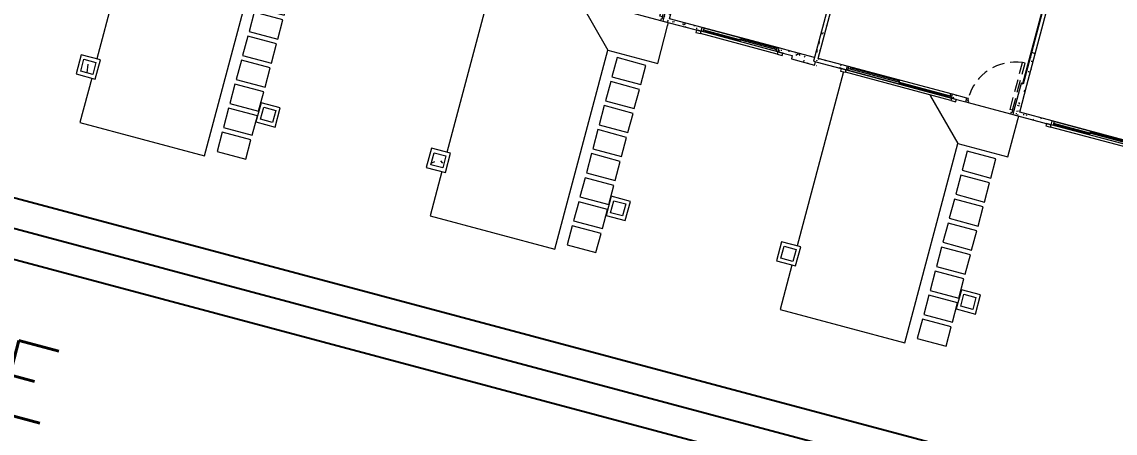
# Model space of a CAD drawing. Header units: metres. Extents: x 689715 to 690980, y 1005284 to 1006835.
# Drawn here: x 690799.8 to 690821.82, y 1005538.62 to 1005546.9 of the extents above; entities that cross this region are included whole.
import ezdxf

# ---------------------------------------------------------------- set-up
doc = ezdxf.new("R2010")
doc.units = ezdxf.units.M
doc.linetypes.add('HIDDEN', pattern=[0.375, 0.25, -0.125])
doc.linetypes.add('PHANTOM', pattern=[2.5, 1.25, -0.25, 0.25, -0.25, 0.25, -0.25])
for name, color, linetype in [('0_HUELLAS CASAS CASTILLA', 1, 'Continuous'), ('0_NUMERO DE LOTE FASE V', 3, 'Continuous'), ('C-CALLE-ACERA', 8, 'Continuous'), ('C-CALLES-NOMBRE', 2, 'Continuous')]:
    doc.layers.add(name, color=color, linetype=linetype)
for name, color, linetype, lineweight in [('Modelos genéricos', 7, 'Continuous', 13), ('Muros', 7, 'Continuous', 13), ('Patrón de corte', 7, 'Continuous', 13), ('Pilares estructurales', 7, 'Continuous', 25), ('Plan Swing', 7, 'HIDDEN', 13), ('Puertas', 7, 'Continuous', 13), ('Suelos', 7, 'Continuous', 9), ('Ventanas', 7, 'Continuous', 13)]:
    doc.layers.add(name, color=color, linetype=linetype, lineweight=lineweight)
doc.styles.add('ESTANDAR', font='romans.shx')
pattern_1 = [(49.99999999999996, (0, -2.328306436538696e-10), (0.4377584771638401, -0.03836033982117172), [0.04599999999999997, -0.5029999999999996]), (354.9999999999999, (0, -2.328306436538696e-10), (-0.0843952140696779, 0.4580987315439033), [0.037, -0.402]), (100.451, (0.03600000008009374, -0.003000000258907676), (0.3526758939897786, 0.4199401312074266), [0.03899999999999999, -0.427]), (46.18399999999996, (0, 0.121999999973923), (0.6506308650644553, -0.1004214988211121), [0.06899999999999998, -0.7539999999999997]), (96.63599999999995, (0.05400000012014061, 0.113999999826774), (0.570191611846052, 0.5938707988951815), [0.058, -0.6409999999999998]), (351.1839999999999, (0, 0.121999999973923), (0.5697220635397624, 0.5936975411065765), [0.05499999999999999, -0.6039999999999999]), (21, (0.06099999987054616, 0.09100000001490116), (0.3642747293136029, -0.245780230253577), [0.04599999999999997, -0.5029999999999996]), (326, (0.06099999987054616, 0.09100000001490116), (0.1482769546615402, 0.4415777901075864), [0.03699999999999999, -0.4019999999999999]), (71.451, (0.09099999989848584, 0.07100000022910535), (0.512048302653334, 0.1963072483374968), [0.03900000000000001, -0.4270000000000002]), (37.49999999999998, (0, -2.328306436538696e-10), (0.007375797972208928, 0.2022933454275577), [0.02, -0.3769999999999999, 0.02, -0.3879999999999999, -0.4039999999999999]), (37.49999999999998, (0, -2.328306436538696e-10), (0.007375797972208928, 0.2022933454275577), [-0.8059999999999998, 0.02, -0.384]), (7.49999999999994, (0, -2.328306436538696e-10), (0.1600503399492728, 0.2399435114399267), [0.02, -0.2129999999999999, 0.02, -0.3679999999999999, -0.154]), (7.49999999999994, (0, -2.328306436538696e-10), (0.1600503399492728, 0.2399435114399267), [-0.6209999999999999, 0.02, -0.134]), (327.5, (-0.136000000173226, -2.328306436538696e-10), (0.325416223879766, -0.01404568388630395), [0.02, -0.132, 0.02, -0.455, -0.6309999999999999]), (327.5, (-0.136000000173226, -2.328306436538696e-10), (0.325416223879766, -0.01404568388630395), [-0.6279999999999999, 0.02, -0.6109999999999999]), (317.4999999999999, (-0.1970000000437722, -2.328306436538696e-10), (0.3554815006055005, 0.06081860510782444), [0.01999999999999999, -0.1779999999999999, 0.01999999999999999, -0.2959999999999999, -0.4479999999999997]), (317.4999999999999, (-0.1970000000437722, -2.328306436538696e-10), (0.3554815006055005, 0.06081860510782444), [-0.5139999999999997, 0.01999999999999999, -0.4279999999999998])]

# ---------------------------------------------------------------- blocks, each defined once
blk = doc.blocks.new('Window-Sliding - VENTANA DE 2_20 X 1_20-1540986-PLANO CLAVE _8 CASAS EN HILERA_ - Dependent 1')
at = {"layer": 'Ventanas', "color": 253}
for p, q in [((1.100365830454672, 0.04), (-1.099634169545327, 0.04)), ((-1.099634169545327, 0.04), (-1.099634169545327, -0.03999999999902364)), ((-1.099634169545327, 0.04000000000097637), (1.100365830454672, 0.04000000000097637)), ((-1.061534169779908, -0.03999999999902364), (-1.061534169779908, 0.04000000000097637)), ((-1.061534169779908, 0.04000000000097637), (-1.061534169779908, -0.03999999999902365)), ((1.062265830467165, 9.714248738745823e-13), (-1.061534169779908, 9.714248738745823e-13)), ((-1.026609169545286, 0.04000000000097637), (-1.026609169545286, 9.714248738745823e-13)), ((-0.02185916954532734, 0.02000000000096879), (-1.026609169545286, 0.02000000000096879)), ((-0.02185916954532734, 0.04000000000097637), (-0.02185916954532734, 9.714248738745823e-13)), ((0.000365830454672653, 9.714248738745823e-13), (0.000365830454672653, 0.04000000000097637)), ((0.000365830454672653, 9.714248738745823e-13), (0.000365830454672653, -0.03999999999902364)), ((0.02259083045467268, -0.03999999999902364), (0.02259083045467268, 9.714248738745823e-13)), ((1.027340830454717, -0.03999999999902364), (1.027340830454717, 9.714248738745823e-13)), ((1.062265830467165, 0.04000000000097637), (1.062265830467165, -0.03999999999902365)), ((1.100365830454672, -0.03999999999902364), (1.100365830454672, 0.04)), ((-1.099634169545327, -0.03999999999902364), (1.100365830454672, -0.03999999999902364)), ((-1.099634169545327, -0.03999999999902364), (1.100365830454672, -0.03999999999902364)), ((-1.09963416929923, -0.03999999999902364), (1.100365830455644, -0.03999999999902364)), ((0.02259083045467268, -0.0199999999990375), (1.027340830454716, -0.0199999999990375))]:
    blk.add_line(p, q, dxfattribs=at)
blk = doc.blocks.new('Window-Sliding - VENTANA DE 1_60 X 1_20-1540950-PLANO CLAVE _8 CASAS EN HILERA_ - Dependent 1')
at = {"layer": 'Ventanas', "color": 253}
for p, q in [((-0.799634169545327, -0.04), (-0.799634169545327, 0.03999999999902364)), ((-0.799634169545327, 0.03999999999902364), (0.8003658304546724, 0.03999999999902364)), ((-0.7996341695453272, 0.03999999999902364), (0.8003658304546725, 0.03999999999902364)), ((-0.7996341692992297, 0.03999999999902364), (0.800365830455645, 0.03999999999902364)), ((-0.7615341697799087, 0.03999999999902364), (-0.7615341697799087, -0.04000000000097637)), ((-0.7615341697799087, -0.04000000000097637), (-0.7615341697799087, 0.03999999999902365)), ((0.000365830454672653, -9.714248738745823e-13), (0.000365830454672653, 0.03999999999902364)), ((0.02259083045467268, 0.03999999999902364), (0.02259083045467268, -9.714248738745823e-13)), ((0.02259083045467268, 0.0199999999990375), (0.7273408304547152, 0.0199999999990375)), ((0.7273408304547152, 0.03999999999902364), (0.7273408304547152, -9.714248738745823e-13)), ((0.7622658304671647, -0.04000000000097637), (0.7622658304671647, 0.03999999999902365)), ((0.8003658304546724, 0.03999999999902364), (0.8003658304546724, -0.04)), ((0.8003658304546724, -0.04), (-0.799634169545327, -0.04)), ((-0.7996341695453272, -0.04000000000097637), (0.8003658304546725, -0.04000000000097637)), ((0.7622658304671647, -9.714248738745823e-13), (-0.761534169779909, -9.714248738745823e-13)), ((-0.7266091695452884, -0.04000000000097637), (-0.7266091695452884, -9.714248738745823e-13)), ((-0.02185916954532734, -0.02000000000096879), (-0.7266091695452884, -0.02000000000096879)), ((-0.02185916954532734, -0.04000000000097637), (-0.02185916954532734, -9.714248738745823e-13)), ((0.000365830454672653, -9.714248738745823e-13), (0.000365830454672653, -0.04000000000097637))]:
    blk.add_line(p, q, dxfattribs=at)
blk = doc.blocks.new('M_MOLDURA SENCILLA PARA VENTANAS - 2_20x1_20-1429797-PLANO CLAVE _8 CASAS EN HILERA_ - Dependent 1')
at = {"layer": 'Modelos genéricos', "color": 9, "lineweight": 9}
for p, q in [((-0.975000000000008, 0.08999999999999686), (-1.075000000000009, 0.08999999999999686)), ((-1.075000000000009, 0.08999999999999686), (-1.075000000000009, 0.04000000000000823)), ((-1.075000000000009, 0.04000000000000823), (-0.975000000000008, 0.04000000000000823)), ((-0.975000000000008, 0.04000000000000823), (-0.975000000000008, 0.08999999999999686)), ((1.324999999999992, 0.08999999999999686), (1.224999999999992, 0.08999999999999686)), ((1.224999999999992, 0.08999999999999686), (1.224999999999992, 0.04000000000000823)), ((1.224999999999992, 0.04000000000000823), (1.324999999999992, 0.04000000000000823)), ((1.324999999999992, 0.04000000000000823), (1.324999999999992, 0.08999999999999686))]:
    blk.add_line(p, q, dxfattribs=at)
at = {"layer": 'Modelos genéricos', "color": 253}
blk.add_line((-0.9750000000000082, 0.09000000000000001), (1.224999999999992, 0.09000000000000001), dxfattribs=at)
blk = doc.blocks.new('M_MOLDURA SENCILLA PARA VENTANAS - 1_20x1_60-V5-PLANO CLAVE _8 CASAS EN HILERA_ - Dependent 1')
at = {"layer": 'Modelos genéricos', "color": 9, "lineweight": 9}
for p, q in [((-0.675000000000009, 0.08999999999999686), (-0.7750000000000079, 0.08999999999999686)), ((-0.7750000000000079, 0.08999999999999686), (-0.7750000000000079, 0.04000000000000823)), ((-0.7750000000000079, 0.04000000000000823), (-0.675000000000009, 0.04000000000000823)), ((-0.675000000000009, 0.04000000000000823), (-0.675000000000009, 0.08999999999999686)), ((1.024999999999992, 0.08999999999999686), (0.9249999999999912, 0.08999999999999686)), ((0.9249999999999912, 0.08999999999999686), (0.9249999999999912, 0.04000000000000823)), ((0.9249999999999912, 0.04000000000000823), (1.024999999999992, 0.04000000000000823)), ((1.024999999999992, 0.04000000000000823), (1.024999999999992, 0.08999999999999686))]:
    blk.add_line(p, q, dxfattribs=at)
at = {"layer": 'Modelos genéricos', "color": 253}
blk.add_line((-0.675000000000008, 0.09000000000000001), (0.924999999999992, 0.09000000000000001), dxfattribs=at)
blk = doc.blocks.new('M_SINGLE DOOR_PRINCIPAL - _98 x 2_18-1543017-PLANO CLAVE _8 CASAS EN HILERA_ - Dependent 1')
at = {"layer": 'Plan Swing', "color": 253}
for p, q in [((0.4089999999999979, 0.04000000000001053), (0.4089999999999979, 1.02000000000001)), ((0.4600000000000514, 1.02000000000001), (0.4089999999999979, 1.02000000000001)), ((0.4600000000000514, 0.04000000000001053), (0.4600000000000514, 1.02000000000001)), ((0.4600000000000514, 0.04000000000001053), (0.4089999999999979, 0.04000000000001053))]:
    blk.add_line(p, q, dxfattribs=at)
blk.add_arc((0.520000000000048, 0.04480403496726841), 0.9814928273890571, 96.49364626227735, 179.9999999999998, dxfattribs=at)
at = {"layer": 'Puertas', "color": 9, "lineweight": 9}
for p, q in [((-0.460000000000006, 0.04000000000000724), (-0.4900000000000043, 0.04000000000000717)), ((-0.4600000000000058, -0.0122499999999987), (-0.460000000000006, 0.04000000000000724)), ((0.4899999999999966, 0.0400000000000091), (0.4599999999999982, 0.04000000000000896)), ((0.4599999999999982, 0.04000000000000896), (0.4599999999999982, -0.01224999999999695)), ((-0.4900000000000041, -0.03999999999999282), (-0.4400000000000057, -0.03999999999999271)), ((-0.4400000000000058, -0.01224999999999866), (-0.4600000000000058, -0.0122499999999987)), ((-0.4400000000000057, -0.03999999999999271), (-0.4400000000000058, -0.01224999999999866)), ((0.4599999999999982, -0.01224999999999695), (0.4399999999999982, -0.01224999999999702)), ((0.4399999999999982, -0.01224999999999702), (0.4399999999999982, -0.03999999999999092)), ((0.4399999999999982, -0.03999999999999092), (0.4899999999999966, -0.03999999999999099))]:
    blk.add_line(p, q, dxfattribs=at)
at = {"layer": 'Puertas', "color": 253}
for p, q in [((-0.4600000000000056, -0.01224999999998467), (-0.4600000000000056, -0.01099999999998057)), ((-0.4550000000000055, -0.01099999999998056), (-0.4600000000000056, -0.01099999999998057)), ((-0.4550000000000054, -0.01099999999998668), (-0.4600000000000054, -0.0109999999999867)), ((-0.4600000000000056, -0.01224999999998467), (-0.4550000000000055, -0.01224999999998466)), ((-0.4550000000000055, -0.01099999999998056), (-0.4550000000000055, -0.01224999999998466)), ((-0.4550000000000054, -0.01099999999998668), (-0.4550000000000054, -0.0122499999999908))]:
    blk.add_line(p, q, dxfattribs=at)
blk = doc.blocks.new('M_Concrete-Rectangular-Column - _25x_25-V7-PLANO CLAVE _8 CASAS EN HILERA_ - Dependent 1')
at = {"layer": 'Pilares estructurales', "lineweight": 13}
h = blk.add_hatch(dxfattribs=at)
h.set_pattern_fill('CONCRETE', color=256, style=0, pattern_type=2)
h.set_pattern_definition([(49.99999999999999, (-7.957000000000001, -75.643), (1.457020047383542, -0.1273482686276515), [0.152, -1.676]), (355, (-7.957000000000001, -75.643), (-0.2818653023739907, 1.528382135238966), [0.122, -1.341]), (100.451, (-7.835, -75.653), (1.17546538358712, 1.400456044289996), [0.13, -1.425]), (46.184, (-7.957000000000001, -75.236), (2.169039294737322, -0.336383022587974), [0.229, -2.515]), (96.636, (-7.776, -75.264), (1.898944685138781, 1.97970782763093), [0.194, -2.137]), (351.184, (-7.957000000000001, -75.236), (1.898795237190718, 1.979372286160904), [0.183, -2.012]), (21, (-7.754, -75.33800000000001), (1.212598781386422, -0.8177586412751406), [0.152, -1.676]), (326, (-7.754, -75.33800000000001), (0.4944494143613917, 1.473404145724342), [0.122, -1.341]), (71.45100000000001, (-7.653, -75.406), (1.707039752549385, 0.6549895290889265), [0.13, -1.425]), (37.50000000000001, (-7.957000000000001, -75.643), (0.02416182372297015, 0.6765066195347833), [0.067, -1.258, 0.067, -1.294, -1.346]), (37.50000000000001, (-7.957000000000001, -75.643), (0.02416182372297015, 0.6765066195347833), [-2.686, 0.067, -1.279]), (7.499999999999999, (-7.957000000000001, -75.643), (0.5349359976128323, 0.8016816565557453), [0.067, -0.7090000000000001, 0.067, -1.227, -0.513]), (7.499999999999999, (-7.957000000000001, -75.643), (0.5349359976128323, 0.8016816565557453), [-2.071, 0.067, -0.446]), (327.5, (-8.41, -75.643), (1.084235554558972, -0.04571938571545769), [0.067, -0.441, 0.067, -1.518, -2.103]), (327.5, (-8.41, -75.643), (1.084235554558972, -0.04571938571545769), [-2.093, 0.067, -2.036]), (317.5, (-8.613, -75.643), (1.185122407334744, 0.2039163545013021), [0.067, -0.593, 0.067, -0.986, -1.494]), (317.5, (-8.613, -75.643), (1.185122407334744, 0.2039163545013021), [-1.713, 0.067, -1.426])])
h.paths.add_polyline_path([(0.1250000000000062, -0.1249999999999326), (0.1250000000000062, 0.1250000000000625), (-0.1249999999999932, 0.1250000000000625), (-0.1249999999999932, -0.1249999999998936)], flags=0)
blk = doc.blocks.new('MOLDURA COLUMNA - 0_40x_40-1533038-PLANO CLAVE _8 CASAS EN HILERA_ - Dependent 1')
at = {"layer": 'Modelos genéricos', "color": 253}
for p, q in [((0.2000000000000064, 0.1999999999999915), (-0.1999999999999938, 0.1999999999999915)), ((-0.1999999999999937, 0.1999999999999915), (-0.1999999999999937, -0.2000000000000085)), ((-0.1249999999999938, -0.1250000000000084), (-0.1249999999999937, 0.1249999999999915)), ((-0.1249999999999937, 0.1249999999999915), (0.1250000000000063, 0.1249999999999915)), ((0.1250000000000063, 0.1249999999999915), (0.1250000000000063, -0.1250000000000084)), ((0.2000000000000064, -0.2000000000000085), (0.2000000000000064, 0.1999999999999915)), ((-0.1999999999999937, -0.2000000000000085), (0.2000000000000065, -0.2000000000000085)), ((0.1250000000000063, -0.1250000000000084), (-0.1249999999999938, -0.1250000000000084))]:
    blk.add_line(p, q, dxfattribs=at)
blk = doc.blocks.new('012-AR_CASTILLA_MODELO B_rvt-1-PLANO CLAVE _8 CASAS EN HILERA_ - Dependent 1')
at = {"layer": 'Patrón de corte'}
h = blk.add_hatch(dxfattribs=at)
h.set_pattern_fill('HORMIGÓN', color=254, scale=0.9999999999999999, style=0, pattern_type=2)
h.set_pattern_definition(pattern_1)
h.paths.add_polyline_path([(11.64183760143351, 80.16254749684595), (11.72183760162443, 80.16254749638028), (11.72183760168264, 83.02771324058995), (11.64183760154992, 83.02771324035712), (11.64183760166634, 82.04388341144659)], flags=0)
h.paths.add_polyline_path([(11.72183760144981, 84.22771324007772), (11.72183760127518, 87.69771324051544), (11.64183760154992, 87.69771324051544), (11.64183760154992, 84.22771324007772)], flags=0)
h = blk.add_hatch(dxfattribs=at)
h.set_pattern_fill('HORMIGÓN', color=254, scale=0.9999999999999999, style=0, pattern_type=2)
h.set_pattern_definition(pattern_1)
h.paths.add_polyline_path([(14.82183760148473, 79.59754749690183), (14.82183760136832, 87.69771324028261), (14.74183760152664, 87.69771324051544), (14.74183760152664, 79.59754749643616)], flags=0)
h = blk.add_hatch(dxfattribs=at)
h.set_pattern_fill('HORMIGÓN', color=254, scale=0.9999999999999999, style=0, pattern_type=2)
h.set_pattern_definition(pattern_1)
h.paths.add_polyline_path([(11.72183760162443, 79.59754749643616), (11.72183760162443, 80.16254749638028), (11.60183760151267, 80.16254749684595), (11.60183760157088, 79.59754749643616)], flags=0)
h = blk.add_hatch(dxfattribs=at)
h.set_pattern_fill('HORMIGÓN', color=254, scale=0.9999999999999999, style=0, pattern_type=2)
h.set_pattern_definition(pattern_1)
h.paths.add_polyline_path([(14.30183760158252, 79.51754749682732), (14.30183760169894, 79.59754749643616), (14.00183760165237, 79.59754749643616), (14.00183760159416, 79.51754749636166)], flags=0)
h.paths.add_polyline_path([(11.60178603231907, 79.51754749636166), (12.40183760155924, 79.51754749636166), (12.40183760150103, 79.59754749690183), (11.60178603220265, 79.59754749643616)], flags=0)
h.paths.add_polyline_path([(10.6217860323377, 79.51754749659449), (10.62178603222128, 79.59754749643616), (10.32178603223292, 79.59754749643616), (10.32178603217471, 79.51754749706015)], flags=0)
h.paths.add_polyline_path([(7.521837601496372, 79.51754749682732), (8.121786032337695, 79.51754749636166), (8.12178603245411, 79.59754749643616), (7.521837601438165, 79.59754749643616)], flags=0)
h = blk.add_hatch(dxfattribs=at)
h.set_pattern_fill('HORMIGÓN', color=254, scale=0.9999999999999999, style=0, pattern_type=2)
h.set_pattern_definition(pattern_1)
h.paths.add_polyline_path([(14.3018376014661, 79.44754749699496), (14.82183760160115, 79.4475474965293), (14.82183760148473, 79.59754749690183), (14.30183760169894, 79.59754749643616), (14.30183760158252, 79.51754749682732)], flags=0)
at = {"layer": 'Muros', "color": 253}
for p, q in [((14.82183760148473, 79.59754749690183), (14.82183760136832, 87.69771324028261)), ((11.63183776917867, 80.16754749673419), (11.63183776894584, 83.02771324035712)), ((11.64183760154992, 83.02771324035712), (11.64183760143351, 80.16254749684595)), ((11.72183760162443, 80.16254749638028), (11.72183760168264, 83.02771324058995)), ((14.74183760164306, 82.94771324028261), (14.74183760152664, 79.51754749636166)), ((11.63183776917867, 80.16754749673419), (11.60183760151267, 80.16754749673419)), ((11.60183760151267, 80.16254749684595), (11.60183760157088, 79.59754749643616)), ((11.64183760143351, 80.16254749684595), (11.60183760151267, 80.16254749684595)), ((11.72183760162443, 79.59754749643616), (11.72183760162443, 80.16254749638028)), ((8.12178603245411, 79.59754749643616), (7.521837601438165, 79.59754749643616)), ((7.521837601496372, 79.51754749682732), (8.121786032337695, 79.51754749636166)), ((10.62178603222128, 79.59754749643616), (10.32178603223292, 79.59754749643616)), ((10.32178603217471, 79.51754749706015), (10.6217860323377, 79.51754749659449)), ((10.6217860323377, 79.51754749659449), (10.62178603222128, 79.59754749643616)), ((11.60178603220265, 79.59754749643616), (11.60178603231907, 79.51754749636166)), ((11.60178603231907, 79.51754749636166), (12.40183760155924, 79.51754749636166)), ((12.40183760150103, 79.59754749690183), (11.72183760162443, 79.59754749643616)), ((14.30183760169894, 79.59754749643616), (14.00183760165237, 79.59754749643616)), ((14.00183760159416, 79.51754749636166), (14.30183760158252, 79.51754749682732)), ((14.74183760152664, 79.59754749643616), (14.30183760169894, 79.59754749643616)), ((14.30183760158252, 79.51754749682732), (14.3018376014661, 79.44754749699496)), ((14.74183760152664, 79.51754749636166), (14.82183760160115, 79.51754749636166)), ((14.78313242469449, 79.44754749676213), (14.78313242492732, 79.51755758491345)), ((14.3018376014661, 79.44754749699496), (14.7831324248109, 79.4475474965293))]:
    blk.add_line(p, q, dxfattribs=at)
at = {"layer": 'Suelos', "color": 9}
for p, q in [((10.67178603226785, 79.51754749659449), (11.55178603238892, 79.51754749682732)), ((11.72183974494692, 79.4475474965293), (11.7218397265533, 79.51754749659449)), ((8.081786032300442, 79.46754749701358), (8.08178603235865, 79.4475474965293)), ((8.08178603235865, 79.4475474965293), (8.081786032475065, 75.84254749678075)), ((9.881786032230593, 79.46754749654792), (9.901786032365635, 79.44754749699496)), ((9.901786032365635, 79.44754749699496), (10.68178603233537, 78.66754749673419)), ((11.7218399476842, 78.66754749650136), (11.72183974494692, 79.4475474965293)), ((10.68178603233537, 78.66754749673419), (11.7218399476842, 78.66754749650136)), ((10.68178603227716, 74.51754749729298), (10.68178603233537, 78.66754749673419)), ((11.50178603245877, 78.56754749664105), (10.9017860321328, 78.56754749664105)), ((10.9017860321328, 78.56754749664105), (10.9017860321328, 78.16754749673419)), ((11.50178603234235, 78.16754749673419), (11.50178603245877, 78.56754749664105)), ((10.9017860321328, 78.16754749673419), (11.50178603234235, 78.16754749673419)), ((11.50178603216773, 78.06754749733955), (10.90178603224922, 78.06754749664105)), ((10.90178603224922, 78.06754749664105), (10.90178603248205, 77.66754749673419)), ((11.50178603210952, 77.66754749673419), (11.50178603216773, 78.06754749733955)), ((10.90178603248205, 77.66754749673419), (11.50178603210952, 77.66754749673419)), ((11.50178603245877, 77.56754749664105), (10.9017860321328, 77.56754749664105)), ((10.9017860321328, 77.56754749664105), (10.90178603236564, 77.16754749673419)), ((11.50178603234235, 77.16754749673419), (11.50178603245877, 77.56754749664105)), ((10.90178603236564, 77.16754749673419), (11.50178603234235, 77.16754749673419)), ((11.50178603245877, 77.06754749664105), (10.90178603236564, 77.06754749664105)), ((10.90178603236564, 77.06754749664105), (10.90178603236564, 76.66754749696702)), ((11.50178603234235, 76.66754749673419), (11.50178603245877, 77.06754749664105)), ((10.90178603236564, 76.66754749696702), (11.50178603234235, 76.66754749673419)), ((11.50178603245877, 76.56754749664105), (10.90178603236564, 76.56754749664105)), ((10.90178603236564, 76.56754749664105), (10.90178603224922, 76.16754749696702)), ((11.50178603222594, 76.16754749673419), (11.50178603245877, 76.56754749664105)), ((10.90178603224922, 76.16754749696702), (11.50178603222594, 76.16754749673419)), ((11.50178603245877, 76.06754749664105), (10.90178603224922, 76.06754749664105)), ((10.90178603224922, 76.06754749664105), (10.90178603236564, 75.66754749673419)), ((11.50178603234235, 75.66754749673419), (11.50178603245877, 76.06754749664105)), ((10.90178603236564, 75.66754749673419), (11.50178603234235, 75.66754749673419)), ((11.50178603245877, 75.56754749664105), (10.90178603236564, 75.56754749687389)), ((10.90178603236564, 75.56754749687389), (10.9017860321328, 75.16754749696702)), ((11.50178603228414, 75.16754749719985), (11.50178603245877, 75.56754749664105)), ((8.08178603235865, 75.44254749664105), (8.081786032416858, 74.51754749682732)), ((10.9017860321328, 75.16754749696702), (11.50178603228414, 75.16754749719985)), ((11.50178603257518, 75.06754749664105), (10.90178603236564, 75.06754749664105)), ((10.90178603236564, 75.06754749664105), (10.9017860320746, 74.66754749673419)), ((11.50178603234235, 74.66754749719985), (11.50178603257518, 75.06754749664105)), ((10.9017860320746, 74.66754749673419), (11.50178603234235, 74.66754749719985)), ((8.081786032184027, 74.51754749682732), (10.68178603227716, 74.51754749729298))]:
    blk.add_line(p, q, dxfattribs=at)
at = {"color": 254, "lineweight": 13}
for name, p in [('M_SINGLE DOOR_PRINCIPAL - _98 x 2_18-1543017-PLANO CLAVE _8 CASAS EN HILERA_ - Dependent 1', (11.11178603227017, 79.55754749686457)), ('MOLDURA COLUMNA - 0_40x_40-1533038-PLANO CLAVE _8 CASAS EN HILERA_ - Dependent 1', (7.956786032300442, 75.64254749636166)), ('M_Concrete-Rectangular-Column - _25x_25-V7-PLANO CLAVE _8 CASAS EN HILERA_ - Dependent 1', (7.956786032300442, 75.64254749636166)), ('MOLDURA COLUMNA - 0_40x_40-1533038-PLANO CLAVE _8 CASAS EN HILERA_ - Dependent 1', (11.70678603230044, 75.64254749729298))]:
    blk.add_blockref(name, p, dxfattribs=at)
at = {"color": 254, "lineweight": 13, "rotation": 179.9999999999999}
for name, p in [('M_MOLDURA SENCILLA PARA VENTANAS - 2_20x1_20-1429797-PLANO CLAVE _8 CASAS EN HILERA_ - Dependent 1', (9.346786032314412, 79.55754749733023)), ('Window-Sliding - VENTANA DE 2_20 X 1_20-1540986-PLANO CLAVE _8 CASAS EN HILERA_ - Dependent 1', (9.222151862748433, 79.55754749733023)), ('M_MOLDURA SENCILLA PARA VENTANAS - 1_20x1_60-V5-PLANO CLAVE _8 CASAS EN HILERA_ - Dependent 1', (13.3268376016058, 79.55754749663174)), ('Window-Sliding - VENTANA DE 1_60 X 1_20-1540950-PLANO CLAVE _8 CASAS EN HILERA_ - Dependent 1', (13.20220343192341, 79.55754749686457))]:
    blk.add_blockref(name, p, dxfattribs=at)
blk = doc.blocks.new('CASTILLAS B BLOQUE 8')
at = {"layer": '0_HUELLAS CASAS CASTILLA', "color": 8, "lineweight": 5, "rotation": 90}
for p in [(365.6615329058841, -32.08183759375243), (365.6615329061169, -39.3818375938572), (365.6615329056513, -46.68183759332169)]:
    blk.add_blockref('012-AR_CASTILLA_MODELO B_rvt-1-PLANO CLAVE _8 CASAS EN HILERA_ - Dependent 1', p, dxfattribs=at)

msp = doc.modelspace()

# ---------------------------------------------------------------- linework, layer by layer
at = {"layer": 'C-CALLE-ACERA', "linetype": 'Continuous', "ltscale": 5}
for p, q in [((690772.4798361682, 1005550.607809135), (690873.3341907471, 1005523.708527111)), ((690772.3252128859, 1005550.028075023), (690873.1795740174, 1005523.128791249)), ((690772.1705896029, 1005549.448340911), (690873.0249572883, 1005522.549055389))]:
    msp.add_line(p, q, dxfattribs=at)

# ---------------------------------------------------------------- block references
at = {"layer": '0_NUMERO DE LOTE FASE V', "linetype": 'PHANTOM', "rotation": 255.0660435229903}
msp.add_blockref('CASTILLAS B BLOQUE 8', (690913.2898141949, 1005816.236287741), dxfattribs=at)

# ---------------------------------------------------------------- texts
at = {"layer": 'C-CALLES-NOMBRE', "insert": (690795.1006656663, 1005540.945679202), "char_height": 1.5, "attachment_point": 5, "rotation": 345.0660436596612, "style": 'ESTANDAR'}
msp.add_mtext('\\A1;CALLE 4-E', dxfattribs=at)

doc.saveas('drawing.dxf')
